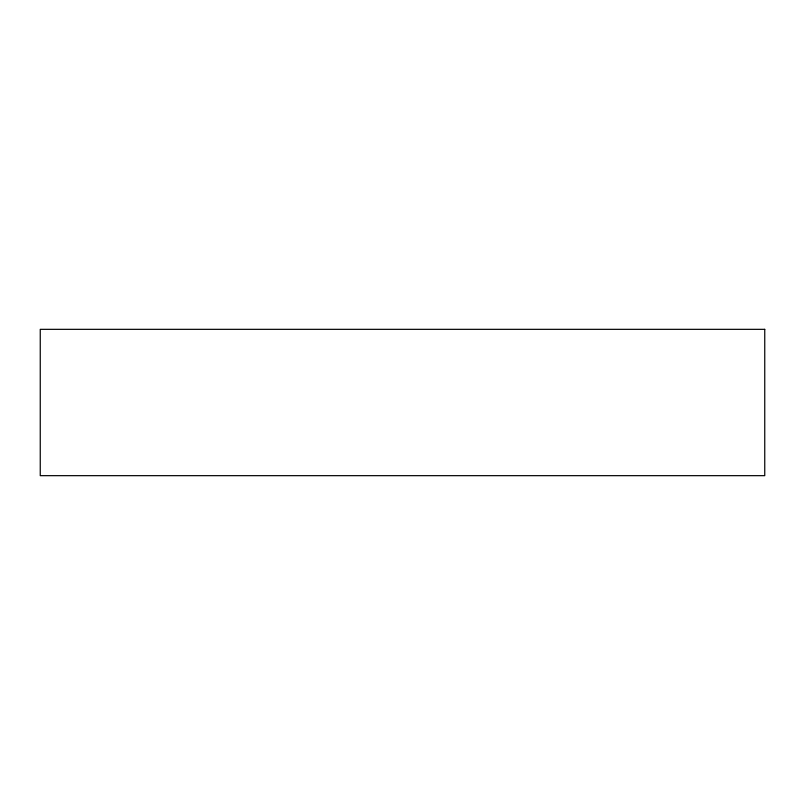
<?xml version="1.0" encoding="UTF-8"?>
<svg xmlns="http://www.w3.org/2000/svg" width="805" height="805" viewBox="0 0 805 805"><rect width="100%" height="100%" fill="white"/><g stroke="black" fill="none" stroke-linecap="round" stroke-linejoin="round"><path stroke-width="1.21" d="M764.75 329.336L40.25 329.336L40.25 475.664L764.75 475.664L764.75 329.336"/></g></svg>
